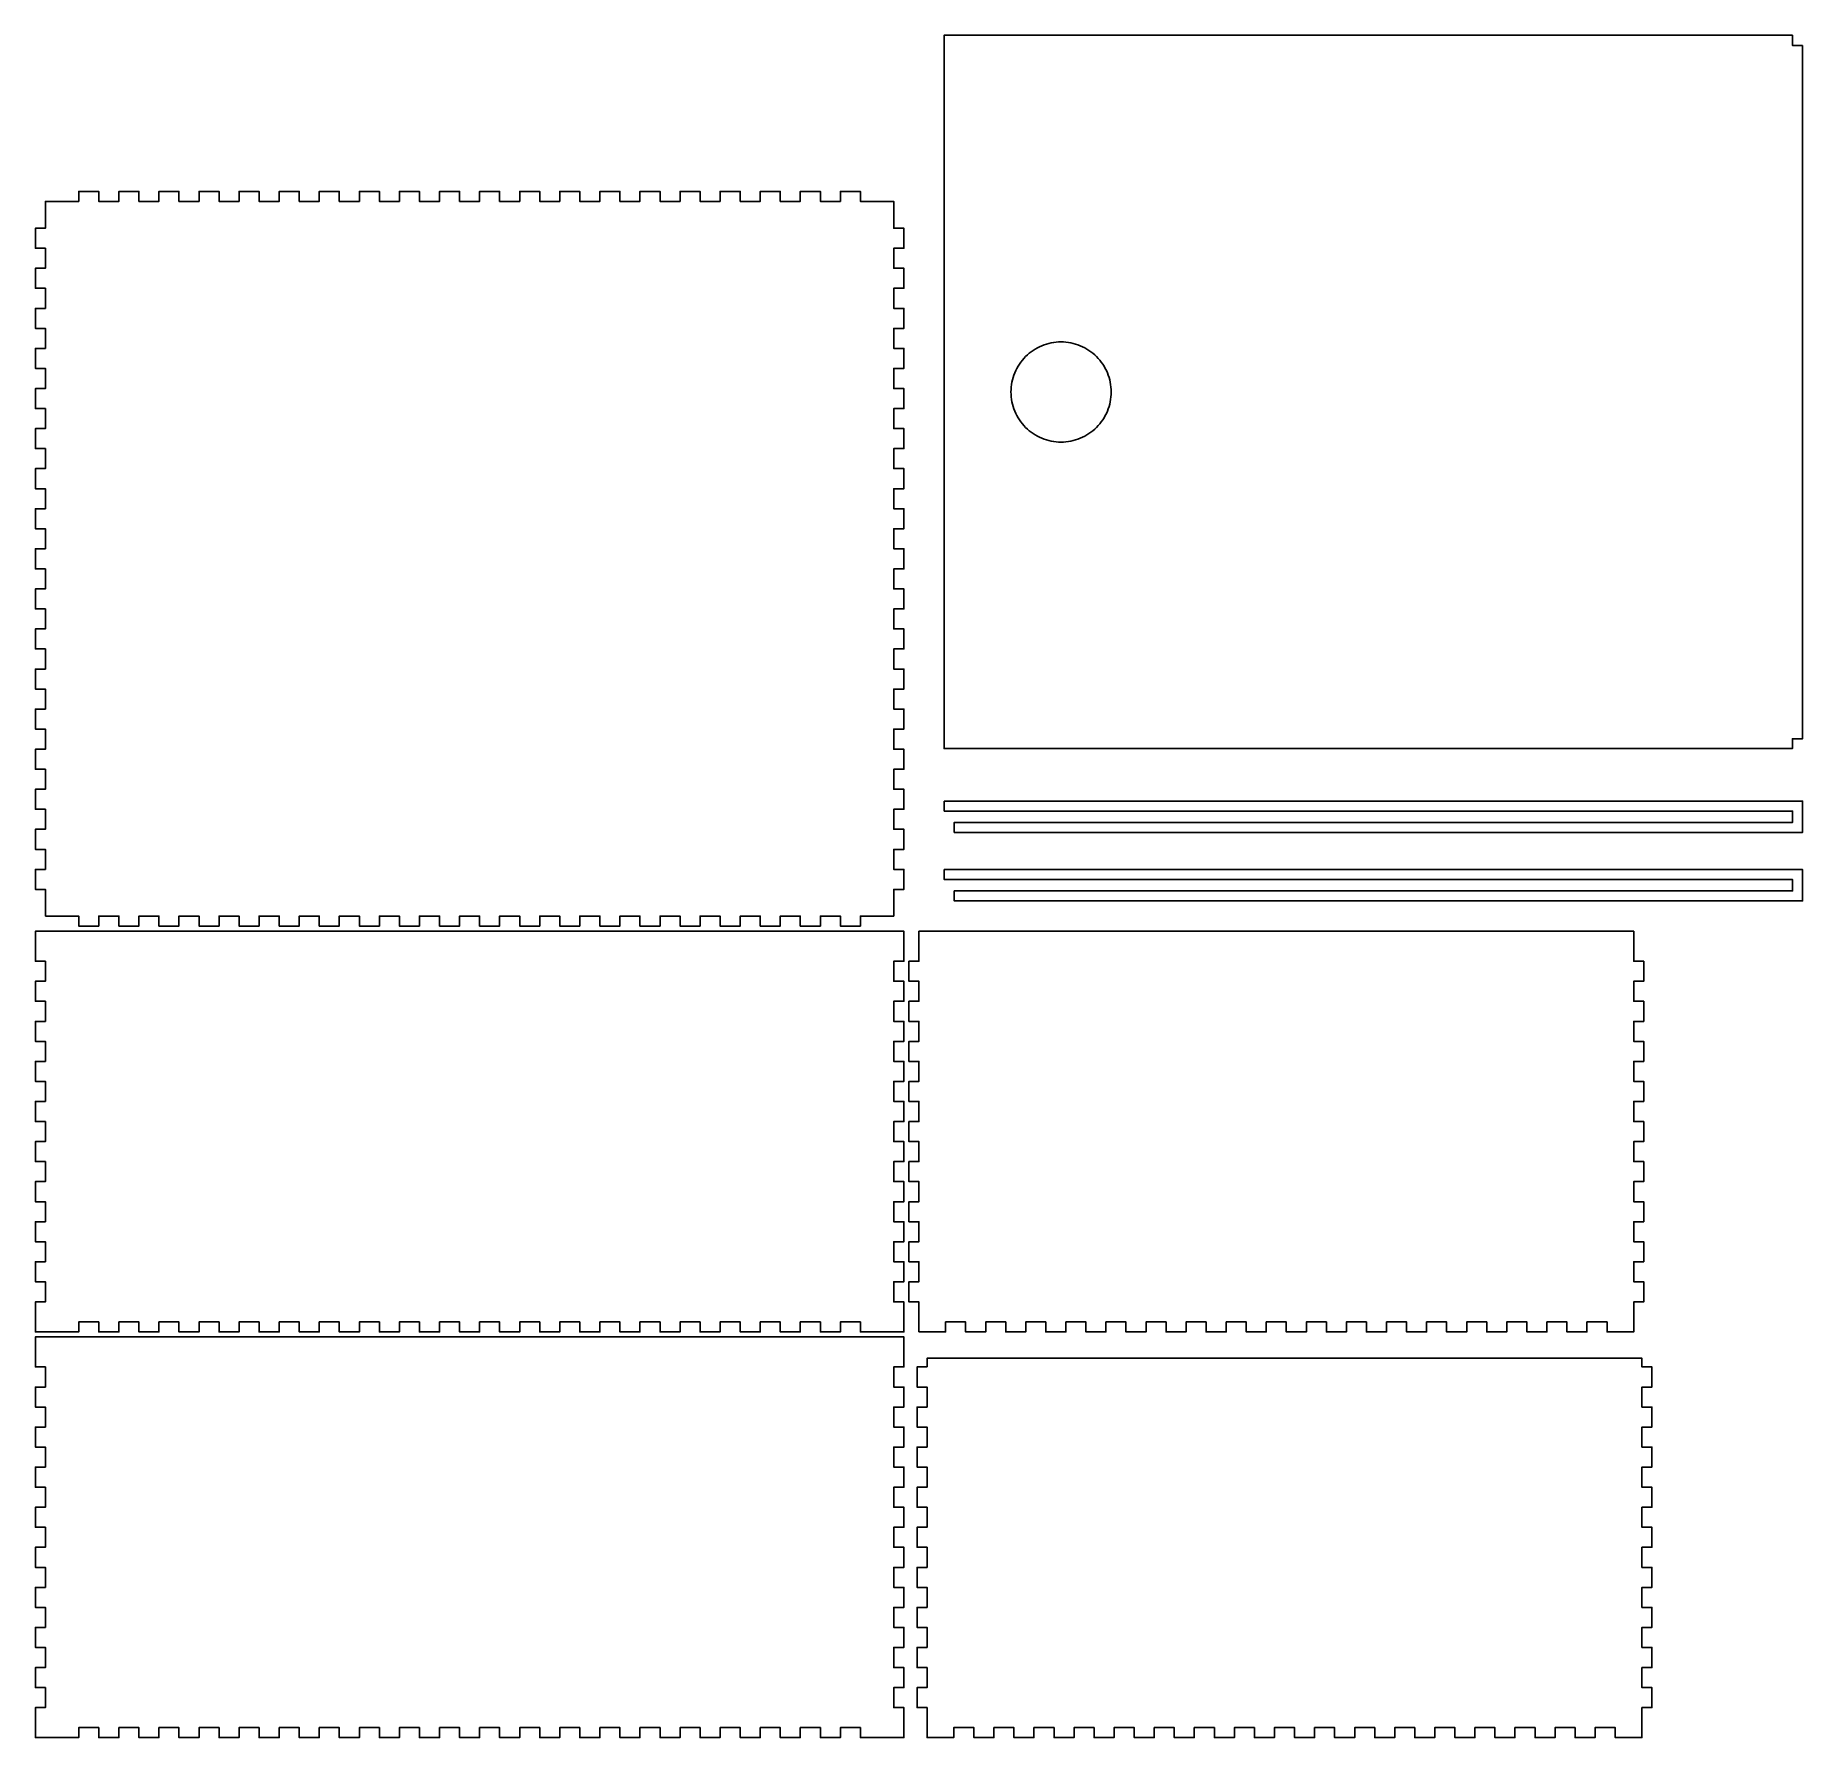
# Model space of a CAD drawing. Header units: millimetres. Extents: x 0 to 561, y 0 to 540.
import ezdxf

# ---------------------------------------------------------------- set-up
doc = ezdxf.new("R2010")
doc.units = ezdxf.units.MM
doc.layers.add('220 260 120', color=150, linetype='Continuous', true_color=0x0082ff)

msp = doc.modelspace()

# ---------------------------------------------------------------- linework, layer by layer
at = {"layer": '220 260 120', "color": 0}
for points in [[(3.18, 260.76), (13.78, 260.76), (13.78, 257.58), (20.14, 257.58), (20.14, 260.76), (26.5, 260.76), (26.5, 257.58), (32.86, 257.58), (32.86, 260.76), (39.22, 260.76), (39.22, 257.58), (45.58, 257.58), (45.58, 260.76), (51.94, 260.76), (51.94, 257.58), (58.3, 257.58), (58.3, 260.76), (64.66, 260.76), (64.66, 257.58), (71.02, 257.58), (71.02, 260.76), (77.38, 260.76), (77.38, 257.58), (83.74, 257.58), (83.74, 260.76), (90.1, 260.76), (90.1, 257.58), (96.46, 257.58), (96.46, 260.76), (102.82, 260.76), (102.82, 257.58), (109.18, 257.58), (109.18, 260.76), (115.54, 260.76), (115.54, 257.58), (121.9, 257.58), (121.9, 260.76), (128.26, 260.76), (128.26, 257.58), (134.62, 257.58), (134.62, 260.76), (140.98, 260.76), (140.98, 257.58), (147.34, 257.58), (147.34, 260.76), (153.7, 260.76), (153.7, 257.58), (160.06, 257.58), (160.06, 260.76), (166.42, 260.76), (166.42, 257.58), (172.78, 257.58), (172.78, 260.76), (179.14, 260.76), (179.14, 257.58), (185.5, 257.58), (185.5, 260.76), (191.86, 260.76), (191.86, 257.58), (198.22, 257.58), (198.22, 260.76), (204.58, 260.76), (204.58, 257.58), (210.94, 257.58), (210.94, 260.76), (217.3, 260.76), (217.3, 257.58), (223.66, 257.58), (223.66, 260.76), (230.02, 260.76), (230.02, 257.58), (236.38, 257.58), (236.38, 260.76), (242.74, 260.76), (242.74, 257.58), (249.1, 257.58), (249.1, 260.76), (255.46, 260.76), (255.46, 257.58), (261.82, 257.58), (261.82, 260.76), (272.42, 260.76), (272.42, 269.24), (275.6, 269.24), (275.6, 275.6), (272.42, 275.6), (272.42, 281.96), (275.6, 281.96), (275.6, 288.32), (272.42, 288.32), (272.42, 294.68), (275.6, 294.68), (275.6, 301.04), (272.42, 301.04), (272.42, 307.4), (275.6, 307.4), (275.6, 313.76), (272.42, 313.76), (272.42, 320.12), (275.6, 320.12), (275.6, 326.48), (272.42, 326.48), (272.42, 332.84), (275.6, 332.84), (275.6, 339.2), (272.42, 339.2), (272.42, 345.56), (275.6, 345.56), (275.6, 351.92), (272.42, 351.92), (272.42, 358.28), (275.6, 358.28), (275.6, 364.64), (272.42, 364.64), (272.42, 371), (275.6, 371), (275.6, 377.36), (272.42, 377.36), (272.42, 383.72), (275.6, 383.72), (275.6, 390.08), (272.42, 390.08), (272.42, 396.44), (275.6, 396.44), (275.6, 402.8), (272.42, 402.8), (272.42, 409.16), (275.6, 409.16), (275.6, 415.52), (272.42, 415.52), (272.42, 421.88), (275.6, 421.88), (275.6, 428.24), (272.42, 428.24), (272.42, 434.6), (275.6, 434.6), (275.6, 440.96), (272.42, 440.96), (272.42, 447.32), (275.6, 447.32), (275.6, 453.68), (272.42, 453.68), (272.42, 460.04), (275.6, 460.04), (275.6, 466.4), (272.42, 466.4), (272.42, 472.76), (275.6, 472.76), (275.6, 479.12), (272.42, 479.12), (272.42, 487.6), (261.82, 487.6), (261.82, 490.78), (255.46, 490.78), (255.46, 487.6), (249.1, 487.6), (249.1, 490.78), (242.74, 490.78), (242.74, 487.6), (236.38, 487.6), (236.38, 490.78), (230.02, 490.78), (230.02, 487.6), (223.66, 487.6), (223.66, 490.78), (217.3, 490.78), (217.3, 487.6), (210.94, 487.6), (210.94, 490.78), (204.58, 490.78), (204.58, 487.6), (198.22, 487.6), (198.22, 490.78), (191.86, 490.78), (191.86, 487.6), (185.5, 487.6), (185.5, 490.78), (179.14, 490.78), (179.14, 487.6), (172.78, 487.6), (172.78, 490.78), (166.42, 490.78), (166.42, 487.6), (160.06, 487.6), (160.06, 490.78), (153.7, 490.78), (153.7, 487.6), (147.34, 487.6), (147.34, 490.78), (140.98, 490.78), (140.98, 487.6), (134.62, 487.6), (134.62, 490.78), (128.26, 490.78), (128.26, 487.6), (121.9, 487.6), (121.9, 490.78), (115.54, 490.78), (115.54, 487.6), (109.18, 487.6), (109.18, 490.78), (102.82, 490.78), (102.82, 487.6), (96.46, 487.6), (96.46, 490.78), (90.1, 490.78), (90.1, 487.6), (83.74, 487.6), (83.74, 490.78), (77.38, 490.78), (77.38, 487.6), (71.02, 487.6), (71.02, 490.78), (64.66, 490.78), (64.66, 487.6), (58.3, 487.6), (58.3, 490.78), (51.94, 490.78), (51.94, 487.6), (45.58, 487.6), (45.58, 490.78), (39.22, 490.78), (39.22, 487.6), (32.86, 487.6), (32.86, 490.78), (26.5, 490.78), (26.5, 487.6), (20.14, 487.6), (20.14, 490.78), (13.78, 490.78), (13.78, 487.6), (3.18, 487.6), (3.18, 479.12), (0, 479.12), (0, 472.76), (3.18, 472.76), (3.18, 466.4), (0, 466.4), (0, 460.04), (3.18, 460.04), (3.18, 453.68), (0, 453.68), (0, 447.32), (3.18, 447.32), (3.18, 440.96), (0, 440.96), (0, 434.6), (3.18, 434.6), (3.18, 428.24), (0, 428.24), (0, 421.88), (3.18, 421.88), (3.18, 415.52), (0, 415.52), (0, 409.16), (3.18, 409.16), (3.18, 402.8), (0, 402.8), (0, 396.44), (3.18, 396.44), (3.18, 390.08), (0, 390.08), (0, 383.72), (3.18, 383.72), (3.18, 377.36), (0, 377.36), (0, 371), (3.18, 371), (3.18, 364.64), (0, 364.64), (0, 358.28), (3.18, 358.28), (3.18, 351.92), (0, 351.92), (0, 345.56), (3.18, 345.56), (3.18, 339.2), (0, 339.2), (0, 332.84), (3.18, 332.84), (3.18, 326.48), (0, 326.48), (0, 320.12), (3.18, 320.12), (3.18, 313.76), (0, 313.76), (0, 307.4), (3.18, 307.4), (3.18, 301.04), (0, 301.04), (0, 294.68), (3.18, 294.68), (3.18, 288.32), (0, 288.32), (0, 281.96), (3.18, 281.96), (3.18, 275.6), (0, 275.6), (0, 269.24), (3.18, 269.24)], [(3.18, 128.79), (13.78, 128.79), (13.78, 131.97), (20.14, 131.97), (20.14, 128.79), (26.5, 128.79), (26.5, 131.97), (32.86, 131.97), (32.86, 128.79), (39.22, 128.79), (39.22, 131.97), (45.58, 131.97), (45.58, 128.79), (51.94, 128.79), (51.94, 131.97), (58.3, 131.97), (58.3, 128.79), (64.66, 128.79), (64.66, 131.97), (71.02, 131.97), (71.02, 128.79), (77.38, 128.79), (77.38, 131.97), (83.74, 131.97), (83.74, 128.79), (90.1, 128.79), (90.1, 131.97), (96.46, 131.97), (96.46, 128.79), (102.82, 128.79), (102.82, 131.97), (109.18, 131.97), (109.18, 128.79), (115.54, 128.79), (115.54, 131.97), (121.9, 131.97), (121.9, 128.79), (128.26, 128.79), (128.26, 131.97), (134.62, 131.97), (134.62, 128.79), (140.98, 128.79), (140.98, 131.97), (147.34, 131.97), (147.34, 128.79), (153.7, 128.79), (153.7, 131.97), (160.06, 131.97), (160.06, 128.79), (166.42, 128.79), (166.42, 131.97), (172.78, 131.97), (172.78, 128.79), (179.14, 128.79), (179.14, 131.97), (185.5, 131.97), (185.5, 128.79), (191.86, 128.79), (191.86, 131.97), (198.22, 131.97), (198.22, 128.79), (204.58, 128.79), (204.58, 131.97), (210.94, 131.97), (210.94, 128.79), (217.3, 128.79), (217.3, 131.97), (223.66, 131.97), (223.66, 128.79), (230.02, 128.79), (230.02, 131.97), (236.38, 131.97), (236.38, 128.79), (242.74, 128.79), (242.74, 131.97), (249.1, 131.97), (249.1, 128.79), (255.46, 128.79), (255.46, 131.97), (261.82, 131.97), (261.82, 128.79), (272.42, 128.79), (275.6, 128.79), (275.6, 138.33), (272.42, 138.33), (272.42, 144.69), (275.6, 144.69), (275.6, 151.05), (272.42, 151.05), (272.42, 157.41), (275.6, 157.41), (275.6, 163.77), (272.42, 163.77), (272.42, 170.13), (275.6, 170.13), (275.6, 176.49), (272.42, 176.49), (272.42, 182.85), (275.6, 182.85), (275.6, 189.21), (272.42, 189.21), (272.42, 195.57), (275.6, 195.57), (275.6, 201.93), (272.42, 201.93), (272.42, 208.29), (275.6, 208.29), (275.6, 214.65), (272.42, 214.65), (272.42, 221.01), (275.6, 221.01), (275.6, 227.37), (272.42, 227.37), (272.42, 233.73), (275.6, 233.73), (275.6, 240.09), (272.42, 240.09), (272.42, 246.45), (275.6, 246.45), (275.6, 255.99), (272.42, 255.99), (3.18, 255.99), (0, 255.99), (0, 246.45), (3.18, 246.45), (3.18, 240.09), (0, 240.09), (0, 233.73), (3.18, 233.73), (3.18, 227.37), (0, 227.37), (0, 221.01), (3.18, 221.01), (3.18, 214.65), (0, 214.65), (0, 208.29), (3.18, 208.29), (3.18, 201.93), (0, 201.93), (0, 195.57), (3.18, 195.57), (3.18, 189.21), (0, 189.21), (0, 182.85), (3.18, 182.85), (3.18, 176.49), (0, 176.49), (0, 170.13), (3.18, 170.13), (3.18, 163.77), (0, 163.77), (0, 157.41), (3.18, 157.41), (3.18, 151.05), (0, 151.05), (0, 144.69), (3.18, 144.69), (3.18, 138.33), (0, 138.33), (0, 128.79)], [(280.37, 128.79), (288.85, 128.79), (288.85, 131.97), (295.21, 131.97), (295.21, 128.79), (301.57, 128.79), (301.57, 131.97), (307.93, 131.97), (307.93, 128.79), (314.29, 128.79), (314.29, 131.97), (320.65, 131.97), (320.65, 128.79), (327.01, 128.79), (327.01, 131.97), (333.37, 131.97), (333.37, 128.79), (339.73, 128.79), (339.73, 131.97), (346.09, 131.97), (346.09, 128.79), (352.45, 128.79), (352.45, 131.97), (358.81, 131.97), (358.81, 128.79), (365.17, 128.79), (365.17, 131.97), (371.53, 131.97), (371.53, 128.79), (377.89, 128.79), (377.89, 131.97), (384.25, 131.97), (384.25, 128.79), (390.61, 128.79), (390.61, 131.97), (396.97, 131.97), (396.97, 128.79), (403.33, 128.79), (403.33, 131.97), (409.69, 131.97), (409.69, 128.79), (416.05, 128.79), (416.05, 131.97), (422.41, 131.97), (422.41, 128.79), (428.77, 128.79), (428.77, 131.97), (435.13, 131.97), (435.13, 128.79), (441.49, 128.79), (441.49, 131.97), (447.85, 131.97), (447.85, 128.79), (454.21, 128.79), (454.21, 131.97), (460.57, 131.97), (460.57, 128.79), (466.93, 128.79), (466.93, 131.97), (473.29, 131.97), (473.29, 128.79), (479.65, 128.79), (479.65, 131.97), (486.01, 131.97), (486.01, 128.79), (492.37, 128.79), (492.37, 131.97), (498.73, 131.97), (498.73, 128.79), (507.21, 128.79), (507.21, 138.33), (510.39, 138.33), (510.39, 144.69), (507.21, 144.69), (507.21, 151.05), (510.39, 151.05), (510.39, 157.41), (507.21, 157.41), (507.21, 163.77), (510.39, 163.77), (510.39, 170.13), (507.21, 170.13), (507.21, 176.49), (510.39, 176.49), (510.39, 182.85), (507.21, 182.85), (507.21, 189.21), (510.39, 189.21), (510.39, 195.57), (507.21, 195.57), (507.21, 201.93), (510.39, 201.93), (510.39, 208.29), (507.21, 208.29), (507.21, 214.65), (510.39, 214.65), (510.39, 221.01), (507.21, 221.01), (507.21, 227.37), (510.39, 227.37), (510.39, 233.73), (507.21, 233.73), (507.21, 240.09), (510.39, 240.09), (510.39, 246.45), (507.21, 246.45), (507.21, 255.99), (280.37, 255.99), (280.37, 246.45), (277.19, 246.45), (277.19, 240.09), (280.37, 240.09), (280.37, 233.73), (277.19, 233.73), (277.19, 227.37), (280.37, 227.37), (280.37, 221.01), (277.19, 221.01), (277.19, 214.65), (280.37, 214.65), (280.37, 208.29), (277.19, 208.29), (277.19, 201.93), (280.37, 201.93), (280.37, 195.57), (277.19, 195.57), (277.19, 189.21), (280.37, 189.21), (280.37, 182.85), (277.19, 182.85), (277.19, 176.49), (280.37, 176.49), (280.37, 170.13), (277.19, 170.13), (277.19, 163.77), (280.37, 163.77), (280.37, 157.41), (277.19, 157.41), (277.19, 151.05), (280.37, 151.05), (280.37, 144.69), (277.19, 144.69), (277.19, 138.33), (280.37, 138.33)], [(3.18, 0), (13.78, 0), (13.78, 3.18), (20.14, 3.18), (20.14, 0), (26.5, 0), (26.5, 3.18), (32.86, 3.18), (32.86, 0), (39.22, 0), (39.22, 3.18), (45.58, 3.18), (45.58, 0), (51.94, 0), (51.94, 3.18), (58.3, 3.18), (58.3, 0), (64.66, 0), (64.66, 3.18), (71.02, 3.18), (71.02, 0), (77.38, 0), (77.38, 3.18), (83.74, 3.18), (83.74, 0), (90.1, 0), (90.1, 3.18), (96.46, 3.18), (96.46, 0), (102.82, 0), (102.82, 3.18), (109.18, 3.18), (109.18, 0), (115.54, 0), (115.54, 3.18), (121.9, 3.18), (121.9, 0), (128.26, 0), (128.26, 3.18), (134.62, 3.18), (134.62, 0), (140.98, 0), (140.98, 3.18), (147.34, 3.18), (147.34, 0), (153.7, 0), (153.7, 3.18), (160.06, 3.18), (160.06, 0), (166.42, 0), (166.42, 3.18), (172.78, 3.18), (172.78, 0), (179.14, 0), (179.14, 3.18), (185.5, 3.18), (185.5, 0), (191.86, 0), (191.86, 3.18), (198.22, 3.18), (198.22, 0), (204.58, 0), (204.58, 3.18), (210.94, 3.18), (210.94, 0), (217.3, 0), (217.3, 3.18), (223.66, 3.18), (223.66, 0), (230.02, 0), (230.02, 3.18), (236.38, 3.18), (236.38, 0), (242.74, 0), (242.74, 3.18), (249.1, 3.18), (249.1, 0), (255.46, 0), (255.46, 3.18), (261.82, 3.18), (261.82, 0), (272.42, 0), (275.6, 0), (275.6, 9.54), (272.42, 9.54), (272.42, 15.9), (275.6, 15.9), (275.6, 22.26), (272.42, 22.26), (272.42, 28.62), (275.6, 28.62), (275.6, 34.98), (272.42, 34.98), (272.42, 41.34), (275.6, 41.34), (275.6, 47.7), (272.42, 47.7), (272.42, 54.06), (275.6, 54.06), (275.6, 60.42), (272.42, 60.42), (272.42, 66.78), (275.6, 66.78), (275.6, 73.14), (272.42, 73.14), (272.42, 79.5), (275.6, 79.5), (275.6, 85.86), (272.42, 85.86), (272.42, 92.22), (275.6, 92.22), (275.6, 98.58), (272.42, 98.58), (272.42, 104.94), (275.6, 104.94), (275.6, 111.3), (272.42, 111.3), (272.42, 117.66), (275.6, 117.66), (275.6, 127.2), (272.42, 127.2), (3.18, 127.2), (0, 127.2), (0, 117.66), (3.18, 117.66), (3.18, 111.3), (0, 111.3), (0, 104.94), (3.18, 104.94), (3.18, 98.58), (0, 98.58), (0, 92.22), (3.18, 92.22), (3.18, 85.86), (0, 85.86), (0, 79.5), (3.18, 79.5), (3.18, 73.14), (0, 73.14), (0, 66.78), (3.18, 66.78), (3.18, 60.42), (0, 60.42), (0, 54.06), (3.18, 54.06), (3.18, 47.7), (0, 47.7), (0, 41.34), (3.18, 41.34), (3.18, 34.98), (0, 34.98), (0, 28.62), (3.18, 28.62), (3.18, 22.26), (0, 22.26), (0, 15.9), (3.18, 15.9), (3.18, 9.54), (0, 9.54), (0, 0)]]:
    msp.add_lwpolyline(points, close=True, dxfattribs=at)
at = {"layer": '220 260 120'}
for points in [[(288.4, 297.3), (288.4, 294.12), (557.63, 294.12), (557.63, 290.52), (291.58, 290.52), (291.58, 287.34), (560.81, 287.34), (560.81, 297.3)], [(288.4, 275.56), (288.4, 272.38), (557.63, 272.38), (557.63, 268.78), (291.58, 268.78), (291.58, 265.6), (560.81, 265.6), (560.81, 275.56)], [(282.97, 117.66), (282.97, 120.42), (509.81, 120.42), (509.81, 117.66), (512.99, 117.66), (512.99, 111.3), (509.81, 111.3), (509.81, 104.94), (512.99, 104.94), (512.99, 98.58), (509.81, 98.58), (509.81, 92.22), (512.99, 92.22), (512.99, 85.86), (509.81, 85.86), (509.81, 79.5), (512.99, 79.5), (512.99, 73.14), (509.81, 73.14), (509.81, 66.78), (512.99, 66.78), (512.99, 60.42), (509.81, 60.42), (509.81, 54.06), (512.99, 54.06), (512.99, 47.7), (509.81, 47.7), (509.81, 41.34), (512.99, 41.34), (512.99, 34.98), (509.81, 34.98), (509.81, 28.62), (512.99, 28.62), (512.99, 22.26), (509.81, 22.26), (509.81, 15.9), (512.99, 15.9), (512.99, 9.54), (509.81, 9.54), (509.81, 0), (501.33, 0), (501.33, 3.18), (494.97, 3.18), (494.97, 0), (488.61, 0), (488.61, 3.18), (482.25, 3.18), (482.25, 0), (475.9, 0), (475.9, 3.18), (469.53, 3.18), (469.53, 0), (463.17, 0), (463.17, 3.18), (456.81, 3.18), (456.81, 0), (450.45, 0), (450.45, 3.18), (444.09, 3.18), (444.09, 0), (437.73, 0), (437.73, 3.18), (431.37, 3.18), (431.37, 0), (425.01, 0), (425.01, 3.18), (418.66, 3.18), (418.66, 0), (412.29, 0), (412.29, 3.18), (405.93, 3.18), (405.93, 0), (399.57, 0), (399.57, 3.18), (393.21, 3.18), (393.21, 0), (386.86, 0), (386.86, 3.18), (380.49, 3.18), (380.49, 0), (374.13, 0), (374.13, 3.18), (367.77, 3.18), (367.77, 0), (361.41, 0), (361.41, 3.18), (355.05, 3.18), (355.05, 0), (348.69, 0), (348.69, 3.18), (342.33, 3.18), (342.33, 0), (335.97, 0), (335.97, 3.18), (329.61, 3.18), (329.61, 0), (323.25, 0), (323.25, 3.18), (316.89, 3.18), (316.89, 0), (310.53, 0), (310.53, 3.18), (304.17, 3.18), (304.17, 0), (297.81, 0), (297.81, 3.18), (291.45, 3.18), (291.45, 0), (282.97, 0), (282.97, 9.54), (279.79, 9.54), (279.79, 15.9), (282.97, 15.9), (282.97, 22.26), (279.79, 22.26), (279.79, 28.62), (282.97, 28.62), (282.97, 34.98), (279.79, 34.98), (279.79, 41.34), (282.97, 41.34), (282.97, 47.7), (279.79, 47.7), (279.79, 54.06), (282.97, 54.06), (282.97, 60.42), (279.79, 60.42), (279.79, 66.78), (282.97, 66.78), (282.97, 73.14), (279.79, 73.14), (279.79, 79.5), (282.97, 79.5), (282.97, 85.86), (279.79, 85.86), (279.79, 92.22), (282.97, 92.22), (282.97, 98.58), (279.79, 98.58), (279.79, 104.94), (282.97, 104.94), (282.97, 111.3), (279.79, 111.3), (279.79, 117.66)]]:
    msp.add_lwpolyline(points, close=True, dxfattribs=at)
msp.add_polyline3d([(560.81, 537.16, 120.59), (557.59, 537.16, 120.59), (557.59, 540.34, 120.59), (288.39, 540.34, 120.63), (288.39, 313.92, 120.63), (557.59, 313.92, 120.59), (557.59, 317.09, 120.59), (560.81, 317.09, 120.59)], close=True, dxfattribs=at)
at = {"layer": '220 260 120', "extrusion": (0.000137978, -1.61361e-09, 1)}
msp.add_open_spline([(309.59, 427.13, 120.63), (309.59, 429.22, 120.63), (310.01, 431.28, 120.63), (311.6, 435.14, 120.62), (312.77, 436.89, 120.62), (315.73, 439.85, 120.62), (317.48, 441.02, 120.62), (321.34, 442.62, 120.62), (323.41, 443.03, 120.62), (325.49, 443.03, 120.62), (327.58, 443.03, 120.62), (329.65, 442.62, 120.62), (333.51, 441.02, 120.62), (335.26, 439.85, 120.62), (338.21, 436.89, 120.62), (339.38, 435.14, 120.62), (340.98, 431.28, 120.62), (341.39, 429.22, 120.62), (341.39, 427.13, 120.62)], degree=3, knots=[47.427273, 47.427273, 47.427273, 47.427273, 53.355682, 53.355682, 59.284091, 59.284091, 65.2125, 65.2125, 71.140909, 71.140909, 71.140909, 77.069318, 77.069318, 82.997727, 82.997727, 88.926136, 88.926136, 94.854545, 94.854545, 94.854545, 94.854545], dxfattribs=at)
at = {"layer": '220 260 120', "extrusion": (-0.000137978, 1.61361e-09, -1)}
msp.add_open_spline([(341.39, 427.13, 120.62), (341.39, 425.04, 120.62), (340.98, 422.97, 120.62), (339.38, 419.11, 120.62), (338.21, 417.36, 120.62), (335.26, 414.41, 120.62), (333.51, 413.24, 120.62), (329.65, 411.64, 120.62), (327.58, 411.23, 120.62), (325.49, 411.23, 120.62), (323.41, 411.23, 120.62), (321.34, 411.64, 120.62), (317.48, 413.24, 120.62), (315.73, 414.41, 120.62), (312.77, 417.36, 120.62), (311.6, 419.11, 120.62), (310.01, 422.97, 120.63), (309.59, 425.04, 120.63), (309.59, 427.13, 120.63)], degree=3, knots=[0, 0, 0, 0, 5.928409, 5.928409, 11.856818, 11.856818, 17.785227, 17.785227, 23.713636, 23.713636, 23.713636, 29.642045, 29.642045, 35.570454, 35.570454, 41.498864, 41.498864, 47.427273, 47.427273, 47.427273, 47.427273], dxfattribs=at)

doc.saveas('drawing.dxf')
